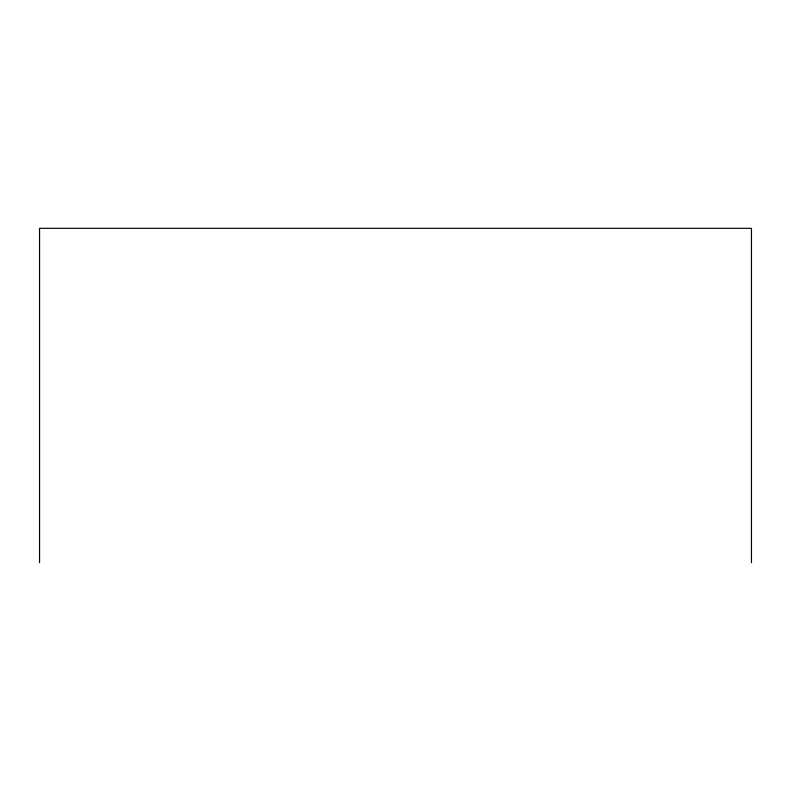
<?xml version="1.0" encoding="UTF-8"?>
<svg xmlns="http://www.w3.org/2000/svg" width="791" height="791" viewBox="0 0 791 791"><rect width="100%" height="100%" fill="white"/><g stroke="black" fill="none" stroke-linecap="round" stroke-linejoin="round"><path stroke-width="1.19" d="M751.45 562.688L751.45 228.312L39.55 228.312L39.55 562.688"/></g></svg>
